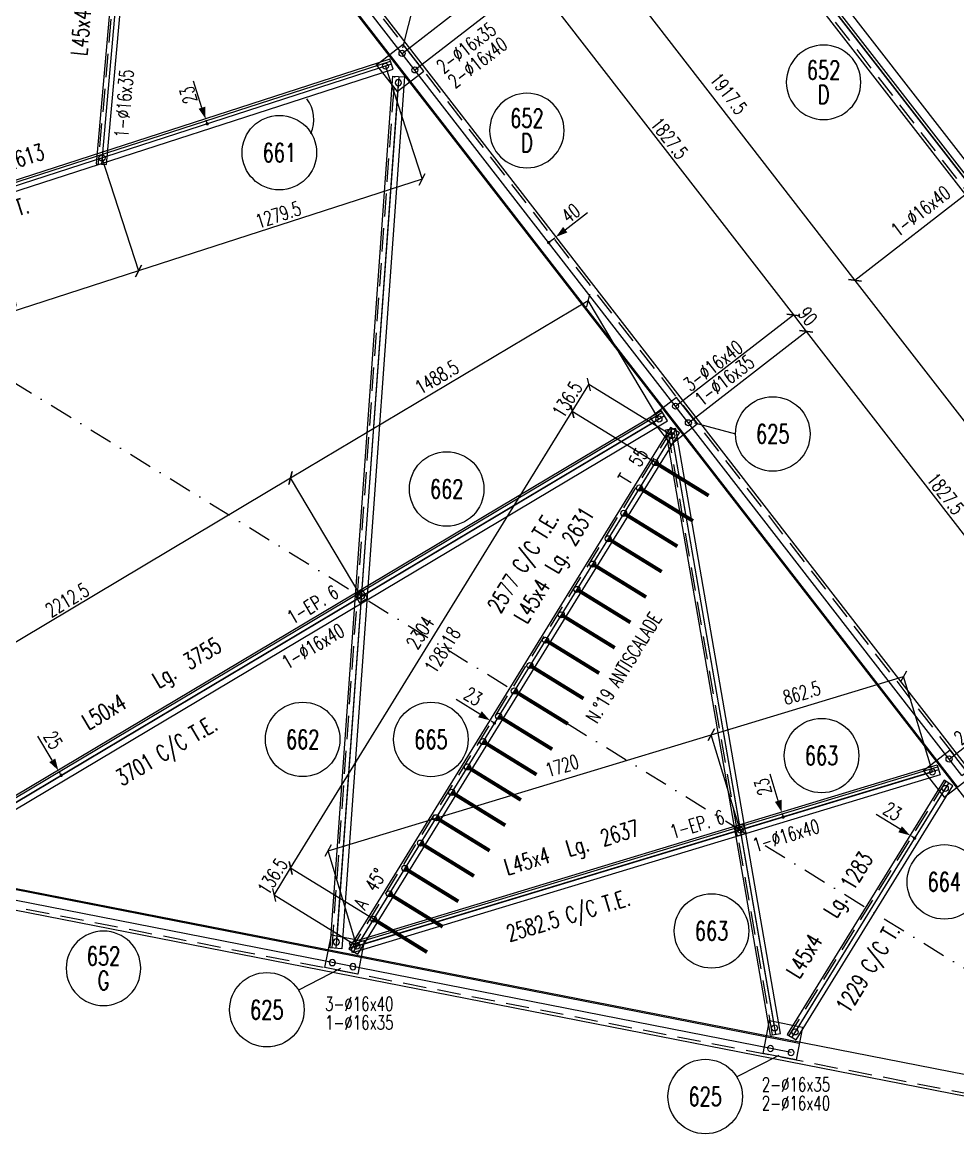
# Model space of a CAD drawing. Extents: x 87063 to 103283, y -59241 to -47761.
# Drawn here: x 89801 to 93818, y -56369 to -51594 of the extents above; entities that cross this region are included whole.
import ezdxf
from ezdxf.enums import TextEntityAlignment as Align

# ---------------------------------------------------------------- set-up
doc = ezdxf.new("R2010")
doc.units = 0
doc.header["$LTSCALE"] = 200
doc.header["$MEASUREMENT"] = 0
doc.linetypes.add('DASHDOT', pattern=[1, 0.5, -0.25, 0, -0.25])
doc.linetypes.add('DASHED', pattern=[0.75, 0.5, -0.25])
doc.layers.get('0').update_dxf_attribs({"linetype": 'CONTINUOUS'})
for name, color, linetype in [('ASSI', 3, 'CONTINUOUS'), ('BOLLINI_1', 7, 'CONTINUOUS'), ('BOLLINI_5', 7, 'CONTINUOUS'), ('FORI', 2, 'CONTINUOUS'), ('LINEA_ANG', 2, 'CONTINUOUS'), ('LINEE_PIASTRE', 2, 'CONTINUOUS'), ('LM', 7, 'CONTINUOUS'), ('LS', 7, 'CONTINUOUS'), ('MZ', 6, 'DASHDOT'), ('PIASTRE', 5, 'CONTINUOUS'), ('QT_MAL', 7, 'CONTINUOUS'), ('QT_MPR', 7, 'CONTINUOUS'), ('TRAT-Y', 7, 'DASHED')]:
    doc.layers.add(name, color=color, linetype=linetype)
doc.styles.add('QUOTE', font='ROMANS8.SHX', dxfattribs={"width": 0.7})
doc.styles.add('RQL', font='ROMANS8.SHX', dxfattribs={"width": 0.7})
doc.styles.add('RS', font='ROMANS8.shx', dxfattribs={"width": 0.7})
doc.styles.get("Standard").update_dxf_attribs({"font": 'ROMANS8.SHX', "width": 0.7})
doc.dimstyles.new('FRECCE1', dxfattribs={"dimtxt": 60, "dimasz": 6.66, "dimexe": 0, "dimexo": 0, "dimgap": 1, "dimtad": 1, "dimdec": 0, "dimzin": 0, "dimdsep": 46, "dimtxsty": 'RS', "dimblk1": 'QUOTP', "dimblk2": 'QUOTF', "dimsah": 1, "dimcen": 0, "dimclrd": 2, "dimclre": 2, "dimclrt": 7, "dimadec": 0, "dimazin": 0, "dimtfac": 1, "dimtdec": 0, "dimtix": 1, "dimtmove": 2, "dimatfit": 3, "dimldrblk": 'QUOTP', "dimfxl": 1, "dimtolj": 1, "dimtzin": 0, "dimarcsym": 0})
doc.dimstyles.new('FRECCE1_20', dxfattribs={"dimtxt": 60, "dimasz": 6.6667, "dimexe": 0, "dimexo": 0, "dimgap": 1, "dimtad": 1, "dimzin": 0, "dimdsep": 46, "dimtxsty": 'RS', "dimblk1": 'QUOTP', "dimblk2": 'QUOTF', "dimsah": 1, "dimcen": 0, "dimclrd": 2, "dimclre": 2, "dimclrt": 7, "dimadec": 0, "dimazin": 0, "dimtfac": 1, "dimtix": 1, "dimtmove": 2, "dimatfit": 3, "dimldrblk": 'QUOTP', "dimfxl": 1, "dimtolj": 1, "dimtzin": 0, "dimarcsym": 0})
doc.dimstyles.new('TRATTO_20', dxfattribs={"dimscale": 0, "dimtxt": 60, "dimasz": 40, "dimexe": 0, "dimexo": 0, "dimgap": 10, "dimtad": 1, "dimrnd": 0.5, "dimdsep": 46, "dimtxsty": 'RS', "dimblk1": 'OBLIQUE', "dimblk2": 'OBLIQUE', "dimsah": 1, "dimcen": 0.09, "dimclrd": 2, "dimclre": 2, "dimclrt": 7, "dimadec": 0, "dimazin": 0, "dimtfac": 1, "dimtix": 1, "dimtmove": 2, "dimatfit": 3, "dimfxl": 1, "dimtolj": 1, "dimtzin": 0, "dimarcsym": 0})

# ---------------------------------------------------------------- blocks, each defined once
blk = doc.blocks.new('ASSE98')
blk.add_line((0, 0), (1, 0))
at = {"color": 7, "style": 'QUOTE', "width": 0.5, "flags": 1}
for tag, p in [('TI', (1.38308, 6.82731)), ('DI_S', (1.38308, 6.42178)), ('D_S', (1.38308, 6.02092)), ('E_S', (1.38308, 5.68065)), ('NFORI', (1.36454, 5.29792)), ('ALAR', (1.36349, 4.93246)), ('FAM', (1.3775, 4.54645)), ('ALA', (1.38308, 4.19257)), ('DISP2', (1.38308, 3.84971)), ('DISP1', (1.38308, 3.50686)), ('PINZAF', (1.38308, 3.164)), ('PINZAI', (1.38308, 2.82114)), ('TRP', (1.38308, 2.47829)), ('NP', (1.38308, 2.13543)), ('SV', (1.38308, 1.79257)), ('PESO', (1.38308, 1.44971)), ('QUA', (1.38308, 1.10686)), ('LUN', (1.38308, 0.764)), ('PROF', (1.38308, 0.42114)), ('POS', (1.38308, 0.07829))]:
    blk.add_attdef(tag, p, '', height=0.2, dxfattribs=at)
at = {"color": 7, "flags": 1}
for tag, p in [('LAV1', (3.07431, 6.82847)), ('LAV2', (3.07431, 6.49513)), ('LAV3', (3.07431, 6.1618)), ('LAV4', (3.07431, 5.82847)), ('LAV5', (3.07431, 5.49513)), ('LAV6', (3.07431, 5.1618)), ('LAV7', (3.07431, 4.82847)), ('LAV8', (3.07431, 4.49513)), ('LAV9', (3.07431, 4.1618)), ('LAV10', (3.07431, 3.82847))]:
    blk.add_attdef(tag, p, '', height=0.2, dxfattribs=at)
blk = doc.blocks.new('_OBLIQUE')
at = {"color": 0, "linetype": 'ByBlock'}
blk.add_line((-0.5, -0.5), (0.5, 0.5), dxfattribs=at)
blk = doc.blocks.new('*D51')
at = {"layer": 'QT_MPR', "color": 2, "lineweight": -2, "transparency": 16777216}
for p, q in [((92718.7, -50787.2), (92202.6, -51187.2)), ((92202.6, -51187.2), (93377.1, -52702.9)), ((93893.2, -52302.9), (93377.1, -52702.9))]:
    blk.add_line(p, q, dxfattribs=at)
at = {"layer": 'QT_MPR', "color": 2, "lineweight": -2, "transparency": 16777216, "xscale": 40, "yscale": 40, "zscale": 40}
for p, rotation in [((92202.6, -51187.2), 127.7719712303497), ((93377.1, -52702.9), 307.7719712303497)]:
    blk.add_blockref('_OBLIQUE', p, dxfattribs=dict(at, rotation=rotation))
at = {"layer": 'QT_MPR', "color": 7, "transparency": 16777216, "insert": (92834.4, -51900.5), "char_height": 60, "attachment_point": 5, "rotation": 307.772, "style": 'RS'}
blk.add_mtext('\\A1;1917.5', dxfattribs=at)
blk = doc.blocks.new('*D52')
at = {"layer": 'QT_MPR', "color": 2, "lineweight": -2, "transparency": 16777216}
for p, q in [((93893.2, -52302.9), (93377.1, -52702.9)), ((93377.1, -52702.9), (94551.6, -54218.6)), ((95067.7, -53818.6), (94551.6, -54218.6))]:
    blk.add_line(p, q, dxfattribs=at)
at = {"layer": 'QT_MPR', "color": 2, "lineweight": -2, "transparency": 16777216, "xscale": 40, "yscale": 40, "zscale": 40}
for p, rotation in [((93377.1, -52702.9), 127.7719712303497), ((94551.6, -54218.6), 307.7719712303497)]:
    blk.add_blockref('_OBLIQUE', p, dxfattribs=dict(at, rotation=rotation))
at = {"layer": 'QT_MPR', "color": 7, "transparency": 16777216, "insert": (94006.7, -53427.3), "char_height": 60, "attachment_point": 5, "rotation": 307.772, "style": 'RS'}
blk.add_mtext('\\A1;1917.5', dxfattribs=at)
blk = doc.blocks.new('16')
blk.add_circle((0, 0), 1)
blk = doc.blocks.new('MRKR_98')
blk.add_point((0, 0))
at = {"color": 7, "style": 'QUOTE', "width": 0.5, "flags": 1}
for tag, p in [('AUX2', (3.71, 4.93)), ('NFORI', (3.72, 5.3)), ('TI', (3.73, 6.83)), ('DI_S', (3.73, 6.42)), ('D_S', (3.73, 6.02)), ('E_S', (3.73, 5.68)), ('AUX1', (3.73, 4.19)), ('FAM', (3.73, 4.55)), ('COMMESSA', (3.73, 3.85)), ('MD', (3.73, 3.51)), ('MP', (3.73, 3.16)), ('LARGHEZZA', (3.73, 2.82)), ('SPESSORE', (3.73, 2.48)), ('NP', (3.73, 2.14)), ('SV', (3.73, 1.79)), ('PESO', (3.73, 1.45)), ('QUA', (3.73, 1.11)), ('LUN', (3.73, 0.76)), ('PROF', (3.73, 0.42)), ('POS', (3.73, 0.08))]:
    blk.add_attdef(tag, p, '', height=0.2, dxfattribs=at)
at = {"color": 7, "flags": 1}
for tag, p in [('LAV1', (5.26, 6.88)), ('LAV2', (5.26, 6.55)), ('LAV3', (5.26, 6.21)), ('LAV4', (5.26, 5.88)), ('LAV5', (5.26, 5.55)), ('LAV6', (5.26, 5.21)), ('LAV7', (5.26, 4.88)), ('LAV8', (5.26, 4.55)), ('LAV9', (5.26, 4.21)), ('LAV10', (5.26, 3.88))]:
    blk.add_attdef(tag, p, '', height=0.2, dxfattribs=at)
blk = doc.blocks.new('*D69')
at = {"layer": 'QT_MPR', "color": 2, "lineweight": -2, "transparency": 16777216}
for p, q in [((91432, -51727.4), (91937.9, -51335.4)), ((91937.9, -51335.4), (91993, -51406.5)), ((91487.1, -51798.5), (91993, -51406.5))]:
    blk.add_line(p, q, dxfattribs=at)
at = {"layer": 'QT_MPR', "color": 2, "lineweight": -2, "transparency": 16777216, "xscale": 40, "yscale": 40, "zscale": 40}
for p, rotation in [((91937.9, -51335.4), 127.7719712303499), ((91993, -51406.5), 307.7719712303499)]:
    blk.add_blockref('_OBLIQUE', p, dxfattribs=dict(at, rotation=rotation))
at = {"layer": 'QT_MPR', "color": 7, "transparency": 16777216, "insert": (91999.7, -51343.4), "char_height": 60, "attachment_point": 5, "rotation": 307.772, "style": 'RS'}
blk.add_mtext('\\A1;90', dxfattribs=at)
blk = doc.blocks.new('*D68')
at = {"layer": 'QT_MPR', "color": 2, "lineweight": -2, "transparency": 16777216}
for p, q in [((91487.1, -51798.5), (91993, -51406.5)), ((91993, -51406.5), (93112.4, -52851.1)), ((92606.5, -53243.1), (93112.4, -52851.1))]:
    blk.add_line(p, q, dxfattribs=at)
at = {"layer": 'QT_MPR', "color": 2, "lineweight": -2, "transparency": 16777216, "xscale": 40, "yscale": 40, "zscale": 40}
for p, rotation in [((91993, -51406.5), 127.7719712303499), ((93112.4, -52851.1), 307.7719712303499)]:
    blk.add_blockref('_OBLIQUE', p, dxfattribs=dict(at, rotation=rotation))
at = {"layer": 'QT_MPR', "color": 7, "transparency": 16777216, "insert": (92580.3, -52092.4), "char_height": 60, "attachment_point": 5, "rotation": 307.772, "style": 'RS'}
blk.add_mtext('\\A1;1827.5', dxfattribs=at)
blk = doc.blocks.new('*D71')
at = {"layer": 'QT_MPR', "color": 2, "lineweight": -2, "transparency": 16777216}
for p, q in [((92606.5, -53243.1), (93112.4, -52851.1)), ((93112.4, -52851.1), (93167.5, -52922.2)), ((92661.6, -53314.2), (93167.5, -52922.2))]:
    blk.add_line(p, q, dxfattribs=at)
at = {"layer": 'QT_MPR', "color": 2, "lineweight": -2, "transparency": 16777216, "xscale": 40, "yscale": 40, "zscale": 40}
for p, rotation in [((93112.4, -52851.1), 127.7719712303499), ((93167.5, -52922.2), 307.7719712303499)]:
    blk.add_blockref('_OBLIQUE', p, dxfattribs=dict(at, rotation=rotation))
at = {"layer": 'QT_MPR', "color": 7, "transparency": 16777216, "insert": (93174.3, -52856.5), "char_height": 60, "attachment_point": 5, "rotation": 307.772, "style": 'RS'}
blk.add_mtext('\\A1;90', dxfattribs=at)
blk = doc.blocks.new('*D70')
at = {"layer": 'QT_MPR', "color": 2, "lineweight": -2, "transparency": 16777216}
for p, q in [((92661.6, -53314.2), (93167.5, -52922.2)), ((93167.5, -52922.2), (94286.9, -54366.8)), ((93781, -54758.8), (94286.9, -54366.8))]:
    blk.add_line(p, q, dxfattribs=at)
at = {"layer": 'QT_MPR', "color": 2, "lineweight": -2, "transparency": 16777216, "xscale": 40, "yscale": 40, "zscale": 40}
for p, rotation in [((93167.5, -52922.2), 127.7719712303499), ((94286.9, -54366.8), 307.7719712303499)]:
    blk.add_blockref('_OBLIQUE', p, dxfattribs=dict(at, rotation=rotation))
at = {"layer": 'QT_MPR', "color": 7, "transparency": 16777216, "insert": (93765.9, -53619.5), "char_height": 60, "attachment_point": 5, "rotation": 307.772, "style": 'RS'}
blk.add_mtext('\\A1;1827.5', dxfattribs=at)
blk = doc.blocks.new('*D73')
at = {"layer": 'QT_MPR', "color": 2, "lineweight": -2, "transparency": 16777216}
for p, q in [((94286.9, -54366.8), (94262.4, -54335.1)), ((93781, -54758.8), (94286.9, -54366.8)), ((94286.9, -54366.8), (94342, -54437.9)), ((93836.1, -54829.9), (94342, -54437.9)), ((94342, -54437.9), (94366.5, -54469.5))]:
    blk.add_line(p, q, dxfattribs=at)
at = {"layer": 'QT_MPR', "color": 2, "lineweight": -2, "transparency": 16777216, "xscale": 40, "yscale": 40, "zscale": 40}
for p, rotation in [((94286.9, -54366.8), 307.7719712303499), ((94342, -54437.9), 127.7719712303499)]:
    blk.add_blockref('_OBLIQUE', p, dxfattribs=dict(at, rotation=rotation))
at = {"layer": 'QT_MPR', "color": 7, "transparency": 16777216, "insert": (94341.9, -54377.5), "char_height": 60, "attachment_point": 5, "rotation": 307.772, "style": 'RS'}
blk.add_mtext('\\A1;90', dxfattribs=at)
blk = doc.blocks.new('QUOTP')
at = {"layer": 'ASSI', "color": 2, "const_width": 1.07}
blk.add_lwpolyline([(-0.53, 0, 1), (0.53, 0, 1)], format="xyb", close=True, dxfattribs=at)
blk = doc.blocks.new('QUOTF')
at = {"layer": 'LS', "color": 2}
blk.add_line((7.5, 0), (25.5, 0), dxfattribs=at)
blk.add_solid([(7.5, 2.25), (0, 0), (7.5, -2.25)], dxfattribs=at)
blk = doc.blocks.new('*D154')
at = {"layer": 'QT_MAL', "color": 2, "lineweight": -2, "transparency": 16777216}
blk.add_line((92067.1, -52536.1), (92088.2, -52519.8), dxfattribs=at)
at = {"layer": 'QT_MAL', "color": 2, "lineweight": -2, "transparency": 16777216, "xscale": 6.6667, "yscale": 6.6667, "zscale": 6.6667}
for name, p, rotation in [('QUOTF', (92093.4, -52515.7), 37.77197123034994), ('QUOTP', (92061.8, -52540.2), 217.7719712303499)]:
    blk.add_blockref(name, p, dxfattribs=dict(at, rotation=rotation))
at = {"layer": 'QT_MAL', "color": 7, "transparency": 16777216, "insert": (92156.5, -52414.2), "char_height": 60, "attachment_point": 5, "rotation": 37.772, "style": 'RS'}
blk.add_mtext('\\A1;40', dxfattribs=at)
blk = doc.blocks.new('YYY')
blk.add_circle((0, 0), 8)
at = {"color": 3, "style": 'RQL', "width": 0.7}
for tag, p in [('POS3', (0, 0.65)), ('POS2', (0, -4.63))]:
    blk.add_attdef(tag, text='', height=4, dxfattribs=at).set_placement(p, align=Align.CENTER)
at = {"style": 'RQL', "width": 0.7, "flags": 1}
blk.add_attdef('TIPO', text='', height=3, dxfattribs=at).set_placement((0, 0), align=Align.MIDDLE_CENTER)
blk = doc.blocks.new('*D157')
at = {"layer": 'QT_MAL', "color": 2, "lineweight": -2, "transparency": 16777216}
for p, q in [((89955.6, -54807.3), (89955.6, -54807.3)), ((89965, -54823), (89959, -54813)), ((89968.4, -54828.8), (89968.4, -54828.8))]:
    blk.add_line(p, q, dxfattribs=at)
at = {"layer": 'QT_MAL', "color": 2, "lineweight": -2, "transparency": 16777216, "xscale": 6.6667, "yscale": 6.6667, "zscale": 6.6667}
for name, p, rotation in [('QUOTF', (89955.6, -54807.3), 120.8054964024868), ('QUOTP', (89968.4, -54828.8), 300.8054964024868)]:
    blk.add_blockref(name, p, dxfattribs=dict(at, rotation=rotation))
at = {"layer": 'QT_MAL', "color": 7, "transparency": 16777216, "insert": (89933.6, -54677.5), "char_height": 60, "attachment_point": 5, "rotation": 300.8055, "style": 'RS'}
blk.add_mtext('\\A1;25', dxfattribs=at)
blk = doc.blocks.new('*D156')
at = {"layer": 'QT_MAL', "color": 2, "lineweight": -2, "transparency": 16777216}
blk.add_line((93066.8, -55001.7), (93064, -54992.4), dxfattribs=at)
at = {"layer": 'QT_MAL', "color": 2, "lineweight": -2, "transparency": 16777216, "xscale": 6.6667, "yscale": 6.6667, "zscale": 6.6667}
for name, p, rotation in [('QUOTF', (93062.1, -54986), 106.8484442694651), ('QUOTP', (93068.7, -55008.1), 286.8484442694651)]:
    blk.add_blockref(name, p, dxfattribs=dict(at, rotation=rotation))
at = {"layer": 'QT_MAL', "color": 7, "transparency": 16777216, "insert": (92983.1, -54878.4), "char_height": 60, "attachment_point": 5, "rotation": 106.8484, "style": 'RS'}
blk.add_mtext('\\A1;23', dxfattribs=at)
blk = doc.blocks.new('*D155')
at = {"layer": 'QT_MAL', "color": 2, "lineweight": -2, "transparency": 16777216}
blk.add_line((93627.4, -55095.4), (93619.2, -55090.3), dxfattribs=at)
at = {"layer": 'QT_MAL', "color": 2, "lineweight": -2, "transparency": 16777216, "xscale": 6.6667, "yscale": 6.6667, "zscale": 6.6667}
for name, p, rotation in [('QUOTF', (93613.5, -55086.8), 148.3411258549607), ('QUOTP', (93633.1, -55098.9), 328.3411258549606)]:
    blk.add_blockref(name, p, dxfattribs=dict(at, rotation=rotation))
at = {"layer": 'QT_MAL', "color": 7, "transparency": 16777216, "insert": (93538.3, -54983.4), "char_height": 60, "attachment_point": 5, "rotation": 328.3411, "style": 'RS'}
blk.add_mtext('\\A1;23', dxfattribs=at)
blk = doc.blocks.new('xxx')
blk.add_circle((0, 0), 8)
at = {"color": 3, "style": 'RQL', "width": 0.7}
blk.add_attdef('POS', text='', height=4, dxfattribs=at).set_placement((0, 0), align=Align.MIDDLE)
at = {"color": 3, "style": 'RQL', "width": 0.7, "flags": 1}
blk.add_attdef('POS1', (-0.39, -5.42), '', height=2, dxfattribs=at)
at = {"style": 'RQL', "width": 0.7, "flags": 1}
blk.add_attdef('TIPO', (-0.39, -8.66), '', height=2, dxfattribs=at)
blk = doc.blocks.new('*D77')
at = {"layer": 'QT_MPR', "color": 2, "lineweight": -2, "transparency": 16777216}
for p, q in [((89053, -54684.6), (90953.4, -53551.5)), ((91256.9, -54060.5), (90953.4, -53551.5)), ((89356.5, -55193.6), (89053, -54684.6))]:
    blk.add_line(p, q, dxfattribs=at)
at = {"layer": 'QT_MPR', "color": 2, "lineweight": -2, "transparency": 16777216, "xscale": 40, "yscale": 40, "zscale": 40}
for p, rotation in [((90953.4, -53551.5), 30.8054964024868), ((89053, -54684.6), 210.8054964024868)]:
    blk.add_blockref('_OBLIQUE', p, dxfattribs=dict(at, rotation=rotation))
at = {"layer": 'QT_MPR', "color": 7, "transparency": 16777216, "insert": (89994, -54075.5), "char_height": 60, "attachment_point": 5, "rotation": 30.8055, "style": 'RS'}
blk.add_mtext('\\A1;2212.5', dxfattribs=at)
blk = doc.blocks.new('*D76')
at = {"layer": 'QT_MPR', "color": 2, "lineweight": -2, "transparency": 16777216}
for p, q in [((90953.4, -53551.5), (92231.8, -52789.2)), ((92535.3, -53298.2), (92231.8, -52789.2)), ((91256.9, -54060.5), (90953.4, -53551.5))]:
    blk.add_line(p, q, dxfattribs=at)
at = {"layer": 'QT_MPR', "color": 2, "lineweight": -2, "transparency": 16777216, "xscale": 40, "yscale": 40, "zscale": 40}
for p, rotation in [((92231.8, -52789.2), 30.8054964024868), ((90953.4, -53551.5), 210.8054964024868)]:
    blk.add_blockref('_OBLIQUE', p, dxfattribs=dict(at, rotation=rotation))
at = {"layer": 'QT_MPR', "color": 7, "transparency": 16777216, "insert": (91581.3, -53118.7), "char_height": 60, "attachment_point": 5, "rotation": 30.8055, "style": 'RS'}
blk.add_mtext('\\A1;1488.5', dxfattribs=at)
blk = doc.blocks.new('*D75')
at = {"layer": 'QT_MPR', "color": 2, "lineweight": -2, "transparency": 16777216}
for p, q in [((91114.2, -55152.9), (92760.2, -54654.4)), ((92884.2, -55063.9), (92760.2, -54654.4)), ((91238.2, -55562.4), (91114.2, -55152.9))]:
    blk.add_line(p, q, dxfattribs=at)
at = {"layer": 'QT_MPR', "color": 2, "lineweight": -2, "transparency": 16777216, "xscale": 40, "yscale": 40, "zscale": 40}
for p, rotation in [((92760.2, -54654.4), 16.84844426946512), ((91114.2, -55152.9), 196.8484442694651)]:
    blk.add_blockref('_OBLIQUE', p, dxfattribs=dict(at, rotation=rotation))
at = {"layer": 'QT_MPR', "color": 7, "transparency": 16777216, "insert": (92119.1, -54787.8), "char_height": 60, "attachment_point": 5, "rotation": 16.8484, "style": 'RS'}
blk.add_mtext('\\A1;1720', dxfattribs=at)
blk = doc.blocks.new('*D74')
at = {"layer": 'QT_MPR', "color": 2, "lineweight": -2, "transparency": 16777216}
for p, q in [((92760.2, -54654.4), (93585.8, -54404.4)), ((93709.8, -54813.9), (93585.8, -54404.4)), ((92884.2, -55063.9), (92760.2, -54654.4))]:
    blk.add_line(p, q, dxfattribs=at)
at = {"layer": 'QT_MPR', "color": 2, "lineweight": -2, "transparency": 16777216, "xscale": 40, "yscale": 40, "zscale": 40}
for p, rotation in [((93585.8, -54404.4), 16.84844426946512), ((92760.2, -54654.4), 196.8484442694651)]:
    blk.add_blockref('_OBLIQUE', p, dxfattribs=dict(at, rotation=rotation))
at = {"layer": 'QT_MPR', "color": 7, "transparency": 16777216, "insert": (93148.6, -54474.5), "char_height": 60, "attachment_point": 5, "rotation": 16.8484, "style": 'RS'}
blk.add_mtext('\\A1;862.5', dxfattribs=at)
blk = doc.blocks.new('IQ')
for p, q in [((0.5, 0.5), (-0.5, 0.5)), ((-0.5, 0.5), (-0.5, -0.5)), ((0.5, -0.5), (0.5, 0.5)), ((-0.5, -0.5), (0.5, -0.5))]:
    blk.add_line(p, q)
at = {"flags": 1}
for tag, p in [('SPESSORE', (0, -0.01)), ('NUMERO', (0, -0.34))]:
    blk.add_attdef(tag, p, '', height=0.2, dxfattribs=at)
blk = doc.blocks.new('bull')
at = {"style": 'RS', "width": 0.7, "flags": 1}
for tag, p in [('NN', (-12.25, 0)), ('DIAMETRO', (0, -4.86)), ('SERRAGGIO', (0, -9.71)), ('LUNGHEZZA', (0, -14.57)), ('NB', (0, -19.43)), ('TIPO', (0, -24.12)), ('EL', (-0.14, -29))]:
    blk.add_attdef(tag, p, '', height=3, dxfattribs=at)
at = {"style": 'RS', "width": 0.7}
blk.add_attdef('BULLONE', (0, 0), '', height=3, dxfattribs=at)
blk = doc.blocks.new('imbbull')
at = {"style": 'RS', "width": 0.7, "flags": 1}
for tag, p in [('NN', (-11.1, 0)), ('DIAMETRO', (0, -4.86)), ('SERRAGGIO', (0, -9.71)), ('LUNGHEZZA', (0, -14.57)), ('NB', (0, -19.43)), ('TIPO', (0, -24.38)), ('EL', (-0.14, -29.26))]:
    blk.add_attdef(tag, p, '', height=3, dxfattribs=at)
at = {"style": 'RS', "width": 0.7}
blk.add_attdef('BULLONE', (0, 0), '', height=3, dxfattribs=at)
blk = doc.blocks.new('*D107')
at = {"layer": 'QT_MPR', "color": 2, "lineweight": -2, "transparency": 16777216}
for p, q in [((90882.3, -55343), (90953.7, -55227.2)), ((91309.6, -55446.7), (90953.7, -55227.2)), ((91238.2, -55562.4), (90882.3, -55343))]:
    blk.add_line(p, q, dxfattribs=at)
at = {"layer": 'QT_MPR', "color": 2, "lineweight": -2, "transparency": 16777216, "xscale": 40, "yscale": 40, "zscale": 40}
for p, rotation in [((90953.7, -55227.2), 58.34112585496015), ((90882.3, -55343), 238.3411258549602)]:
    blk.add_blockref('_OBLIQUE', p, dxfattribs=dict(at, rotation=rotation))
at = {"layer": 'QT_MPR', "color": 7, "transparency": 16777216, "insert": (90875.8, -55262.7), "char_height": 60, "attachment_point": 5, "rotation": 58.3411, "style": 'RS'}
blk.add_mtext('\\A1;136.5', dxfattribs=at)
blk = doc.blocks.new('*D106')
at = {"layer": 'QT_MPR', "color": 2, "lineweight": -2, "transparency": 16777216}
for p, q in [((90953.7, -55227.2), (92162.9, -53266.1)), ((92518.8, -53485.5), (92162.9, -53266.1)), ((91309.6, -55446.7), (90953.7, -55227.2))]:
    blk.add_line(p, q, dxfattribs=at)
at = {"layer": 'QT_MPR', "color": 2, "lineweight": -2, "transparency": 16777216, "xscale": 40, "yscale": 40, "zscale": 40}
for p, rotation in [((92162.9, -53266.1), 58.34112585496015), ((90953.7, -55227.2), 238.3411258549602)]:
    blk.add_blockref('_OBLIQUE', p, dxfattribs=dict(at, rotation=rotation))
at = {"layer": 'QT_MPR', "color": 7, "transparency": 16777216, "insert": (91605.5, -54290.7), "char_height": 60, "attachment_point": 5, "rotation": 58.3411, "style": 'RS'}
blk.add_mtext('\\A1;128x18', dxfattribs=at)
blk = doc.blocks.new('*D105')
at = {"layer": 'QT_MPR', "color": 2, "lineweight": -2, "transparency": 16777216}
for p, q in [((90953.7, -55227.2), (92162.9, -53266.1)), ((92518.8, -53485.5), (92162.9, -53266.1)), ((91309.6, -55446.7), (90953.7, -55227.2))]:
    blk.add_line(p, q, dxfattribs=at)
at = {"layer": 'QT_MPR', "color": 2, "lineweight": -2, "transparency": 16777216, "xscale": 40, "yscale": 40, "zscale": 40}
for p, rotation in [((92162.9, -53266.1), 58.34112585496015), ((90953.7, -55227.2), 238.3411258549602)]:
    blk.add_blockref('_OBLIQUE', p, dxfattribs=dict(at, rotation=rotation))
at = {"layer": 'QT_MPR', "color": 7, "transparency": 16777216, "insert": (91510.1, -54215.6), "char_height": 60, "attachment_point": 5, "rotation": 58.3411, "style": 'RS'}
blk.add_mtext('\\A1;2304', dxfattribs=at)
blk = doc.blocks.new('*D104')
at = {"layer": 'QT_MPR', "color": 2, "lineweight": -2, "transparency": 16777216}
for p, q in [((92162.9, -53266.1), (92234.6, -53149.9)), ((92590.5, -53369.4), (92234.6, -53149.9)), ((92518.8, -53485.5), (92162.9, -53266.1))]:
    blk.add_line(p, q, dxfattribs=at)
at = {"layer": 'QT_MPR', "color": 2, "lineweight": -2, "transparency": 16777216, "xscale": 40, "yscale": 40, "zscale": 40}
for p, rotation in [((92234.6, -53149.9), 58.34112585496015), ((92162.9, -53266.1), 238.3411258549602)]:
    blk.add_blockref('_OBLIQUE', p, dxfattribs=dict(at, rotation=rotation))
at = {"layer": 'QT_MPR', "color": 7, "transparency": 16777216, "insert": (92141.7, -53214.4), "char_height": 60, "attachment_point": 5, "rotation": 58.3411, "style": 'RS'}
blk.add_mtext('\\A1;136.5', dxfattribs=at)
blk = doc.blocks.new('*D158')
at = {"layer": 'QT_MAL', "color": 2, "lineweight": -2, "transparency": 16777216}
blk.add_line((91823, -54601.3), (91814.8, -54596.2), dxfattribs=at)
at = {"layer": 'QT_MAL', "color": 2, "lineweight": -2, "transparency": 16777216, "xscale": 6.6667, "yscale": 6.6667, "zscale": 6.6667}
for name, p, rotation in [('QUOTF', (91809.1, -54592.7), 148.3411258549602), ('QUOTP', (91828.7, -54604.8), 328.3411258549601)]:
    blk.add_blockref(name, p, dxfattribs=dict(at, rotation=rotation))
at = {"layer": 'QT_MAL', "color": 7, "transparency": 16777216, "insert": (91737.2, -54489.5), "char_height": 60, "attachment_point": 5, "rotation": 328.3411, "style": 'RS'}
blk.add_mtext('\\A1;23', dxfattribs=at)
blk = doc.blocks.new('*D167')
at = {"layer": 'QT_MPR', "color": 2, "lineweight": -2, "transparency": 16777216}
for p, q in [((90398.9, -50394.1), (90904.7, -50002.1)), ((90904.7, -50002.1), (91937.9, -51335.4)), ((91432, -51727.4), (91937.9, -51335.4))]:
    blk.add_line(p, q, dxfattribs=at)
at = {"layer": 'QT_MPR', "color": 2, "lineweight": -2, "transparency": 16777216, "xscale": 40, "yscale": 40, "zscale": 40}
for p, rotation in [((90904.7, -50002.1), 127.7719712303499), ((91937.9, -51335.4), 307.7719712303499)]:
    blk.add_blockref('_OBLIQUE', p, dxfattribs=dict(at, rotation=rotation))
at = {"layer": 'QT_MPR', "color": 7, "transparency": 16777216, "insert": (91462.6, -50643.5), "char_height": 60, "attachment_point": 5, "rotation": 307.772, "style": 'RS'}
blk.add_mtext('\\A1;1686.5', dxfattribs=at)
blk = doc.blocks.new('*D170')
at = {"layer": 'QT_MPR', "color": 2, "lineweight": -2, "transparency": 16777216}
for p, q in [((91360.8, -51782.5), (91518, -52268.1)), ((90143.5, -52176.5), (90300.6, -52662)), ((91518, -52268.1), (90300.6, -52662))]:
    blk.add_line(p, q, dxfattribs=at)
at = {"layer": 'QT_MPR', "color": 2, "lineweight": -2, "transparency": 16777216, "xscale": 40, "yscale": 40, "zscale": 40}
for p, rotation in [((91518, -52268.1), 17.9331013643806), ((90300.6, -52662), 197.9331013643806)]:
    blk.add_blockref('_OBLIQUE', p, dxfattribs=dict(at, rotation=rotation))
at = {"layer": 'QT_MPR', "color": 7, "transparency": 16777216, "insert": (90900.2, -52420.6), "char_height": 60, "attachment_point": 5, "rotation": 17.9331, "style": 'RS'}
blk.add_mtext('\\A1;1279.5', dxfattribs=at)
blk = doc.blocks.new('*D171')
at = {"layer": 'QT_MPR', "color": 2, "lineweight": -2, "transparency": 16777216}
for p, q in [((90143.5, -52176.5), (90300.6, -52662)), ((88926.2, -52570.5), (89083.3, -53056)), ((90300.6, -52662), (89083.3, -53056))]:
    blk.add_line(p, q, dxfattribs=at)
at = {"layer": 'QT_MPR', "color": 2, "lineweight": -2, "transparency": 16777216, "xscale": 40, "yscale": 40, "zscale": 40}
for p, rotation in [((90300.6, -52662), 17.9331013643806), ((89083.3, -53056), 197.9331013643806)]:
    blk.add_blockref('_OBLIQUE', p, dxfattribs=dict(at, rotation=rotation))
at = {"layer": 'QT_MPR', "color": 7, "transparency": 16777216, "insert": (89679.7, -52816.1), "char_height": 60, "attachment_point": 5, "rotation": 17.9331, "style": 'RS'}
blk.add_mtext('\\A1;1279.5', dxfattribs=at)
blk = doc.blocks.new('*D172')
at = {"layer": 'QT_MAL', "color": 2, "lineweight": -2, "transparency": 16777216}
blk.add_line((90593.3, -52023.9), (90590.3, -52014.7), dxfattribs=at)
at = {"layer": 'QT_MAL', "color": 2, "lineweight": -2, "transparency": 16777216, "xscale": 6.66, "yscale": 6.66, "zscale": 6.66}
for name, p, rotation in [('QUOTF', (90588.2, -52008.4), 107.9331013643806), ('QUOTP', (90595.3, -52030.3), 287.9331013643806)]:
    blk.add_blockref(name, p, dxfattribs=dict(at, rotation=rotation))
at = {"layer": 'QT_MAL', "color": 7, "transparency": 16777216, "insert": (90514.8, -51906.7), "char_height": 60, "attachment_point": 5, "rotation": 107.9331, "style": 'RS'}
blk.add_mtext('\\A1;23', dxfattribs=at)

msp = doc.modelspace()

# ---------------------------------------------------------------- linework, layer by layer
at = {"layer": 'LINEA_ANG'}
for p, q in [((91536.591, -49348.189), (96019.628, -55133.527)), ((96054.017, -55030.973), (91632.845, -49325.47)), ((94833.946, -56052.308), (90350.908, -50266.969)), ((90279.767, -50322.096), (94762.805, -56107.434)), ((90279.631, -50384.775), (90118.186, -52201.616)), ((90163.009, -52205.599), (90324.455, -50388.758)), ((91379.453, -51752.331), (88893.401, -52556.891)), ((91393.309, -51795.145), (91379.453, -51752.331)), ((88896.018, -52564.978), (91382.07, -51760.418)), ((88907.257, -52599.704), (91393.309, -51795.145)), ((91122.986, -55570.243), (91392.978, -51824.962)), ((91442.849, -51828.557), (91172.856, -55573.838)), ((91392.978, -51824.962), (91442.849, -51828.557)), ((90118.186, -52201.616), (90163.009, -52205.599)), ((92545.734, -53262.914), (89320.524, -55185.944)), ((92550.087, -53270.215), (89324.877, -55193.245)), ((92571.34, -53305.86), (92545.734, -53262.914)), ((89346.13, -55228.89), (92571.34, -53305.86)), ((92585.067, -53334.301), (91204.158, -55573.777)), ((92623.371, -53357.92), (92585.067, -53334.301)), ((91242.462, -55597.396), (92623.371, -53357.92)), ((92607.539, -53338.994), (92563.2, -53346.68)), ((92563.2, -53346.68), (93013.576, -55944.935)), ((93057.914, -55937.25), (92607.539, -53338.994)), ((91205.674, -55548.234), (93729.48, -54783.923)), ((91208.138, -55556.37), (93731.944, -54792.059)), ((93729.48, -54783.923), (93742.523, -54826.992)), ((93742.523, -54826.992), (91218.717, -55591.303)), ((93759.567, -54849.988), (93086.171, -55942.062)), ((93797.871, -54873.607), (93759.567, -54849.988)), ((94660.153, -56273.909), (87477.819, -54866.129)), ((93124.474, -55965.681), (93797.871, -54873.607)), ((87460.508, -54954.449), (94642.842, -56362.228)), ((91172.856, -55573.838), (91122.986, -55570.243)), ((91204.158, -55573.777), (91242.462, -55597.396)), ((91218.717, -55591.303), (91205.674, -55548.234)), ((93013.576, -55944.935), (93057.914, -55937.25)), ((93086.171, -55942.062), (93124.474, -55965.681))]:
    msp.add_line(p, q, dxfattribs=at)
at = {"layer": 'LINEE_PIASTRE'}
for p, q in [((91436.792, -51689.52), (91322.966, -51777.723)), ((91524.995, -51803.346), (91436.792, -51689.52)), ((91322.966, -51777.723), (91411.169, -51891.549)), ((91411.169, -51891.549), (91524.995, -51803.346)), ((92611.292, -53205.207), (92497.466, -53293.41)), ((92699.495, -53319.032), (92611.292, -53205.207)), ((92497.466, -53293.41), (92585.669, -53407.235)), ((92585.669, -53407.235), (92699.495, -53319.032)), ((93785.792, -54720.894), (93671.966, -54809.097)), ((93873.995, -54834.719), (93785.792, -54720.894)), ((93671.966, -54809.097), (93760.169, -54922.922)), ((93760.169, -54922.922), (93873.995, -54834.719)), ((91100.862, -55654.732), (91128.56, -55513.421)), ((91128.56, -55513.421), (91269.871, -55541.119)), ((91269.871, -55541.119), (91242.173, -55682.43)), ((91242.173, -55682.43), (91100.862, -55654.732)), ((92982.544, -56023.553), (93010.242, -55882.242)), ((93010.242, -55882.242), (93151.553, -55909.94)), ((93151.553, -55909.94), (93123.855, -56051.251)), ((93123.855, -56051.251), (92982.544, -56023.553))]:
    msp.add_line(p, q, dxfattribs=at)
at = {"layer": 'LS', "color": 6}
for p, q in [((96225.799, -55334.286), (91527.799, -49271.539)), ((93817.082, -54878.821), (90097.951, -50079.3)), ((93836.114, -54829.915), (90319.29, -50291.47)), ((95067.745, -53818.599), (92718.745, -50787.226)), ((91435.086, -51704.445), (91483.815, -51511.506)), ((91415.973, -51853.668), (91149.862, -55545.11)), ((89356.499, -55193.601), (92535.347, -53298.214)), ((92688.415, -53314.986), (92864.188, -53362.466)), ((92590.473, -53369.355), (91238.182, -55562.421)), ((92590.473, -53369.355), (93031.544, -55913.931)), ((91238.182, -55562.421), (93709.847, -54813.901)), ((93137.704, -55980.595), (87489.515, -54873.517)), ((93764.973, -54885.042), (93119.864, -55931.242)), ((93102.553, -56019.562), (87468.202, -54915.196)), ((93102.553, -56019.562), (89250.869, -55264.609)), ((91167.403, -55658.847), (90987.556, -55751.721)), ((93050.046, -56031.691), (92870.199, -56124.565))]:
    msp.add_line(p, q, dxfattribs=at)
at = {"layer": 'LS', "color": 6, "const_width": 16}
for points in [[(92518.842, -53485.523), (92748.663, -53627.235)], [(92384.478, -53703.427), (92614.298, -53845.139)], [(92250.113, -53921.331), (92479.934, -54063.043)], [(92115.749, -54139.235), (92345.57, -54280.947)], [(91981.385, -54357.139), (92211.205, -54498.852)], [(91847.02, -54575.043), (92076.841, -54716.756)], [(91712.656, -54792.947), (91942.477, -54934.66)], [(91578.291, -55010.852), (91808.112, -55152.564)], [(91443.927, -55228.756), (91673.748, -55370.468)], [(91309.563, -55446.66), (91539.383, -55588.372)]]:
    msp.add_lwpolyline(points, dxfattribs=at)
at = {"layer": 'LS', "color": 2, "linetype": 'DASHED', "const_width": 16}
for points in [[(92451.66, -53594.475), (92681.481, -53736.187)], [(92317.295, -53812.379), (92547.116, -53954.091)], [(92182.931, -54030.283), (92412.752, -54171.995)], [(92048.567, -54248.187), (92278.388, -54389.899)], [(91914.202, -54466.091), (92144.023, -54607.804)], [(91779.838, -54683.995), (92009.659, -54825.708)], [(91645.474, -54901.899), (91875.294, -55043.612)], [(91511.109, -55119.804), (91740.93, -55261.516)], [(91376.745, -55337.708), (91606.566, -55479.42)]]:
    msp.add_lwpolyline(points, dxfattribs=at)
at = {"layer": 'LS', "color": 6}
msp.add_arc((90904.918, -52011.593), 148.195, 336.115303, 36.841977, dxfattribs=at)
at = {"layer": 'MZ'}
msp.add_line((88562.691, -52399.197), (94825.913, -56261.234), dxfattribs=at)
at = {"layer": 'TRAT-Y'}
for p, q in [((91546.866, -49340.226), (96029.904, -55125.564)), ((90340.633, -50274.932), (94823.67, -56060.27)), ((90288.098, -50385.528), (90126.652, -52202.369)), ((91131.464, -55570.854), (91401.456, -51825.573)), ((92592.302, -53338.763), (91211.394, -55578.238)), ((92571.575, -53345.228), (93021.951, -55943.484)), ((93766.802, -54854.449), (93093.406, -55946.524)), ((87463.008, -54941.692), (94645.342, -56349.471))]:
    msp.add_line(p, q, dxfattribs=at)

# ---------------------------------------------------------------- block references
at = {"layer": 'ASSI', "xscale": 7319, "rotation": 307.7719712303496}
msp.add_blockref('ASSE98', (91568.209, -49323.688), dxfattribs=at)
at = {"layer": 'ASSI'}
for p, xscale, zscale, rotation in [((94833.946, -56052.308), 7318.999999999999, 7318.999999999999, 127.7719712303499), ((91417.913, -51826.76), 3755.000000000002, 3755.000000000002, 265.8767553074339), ((92585.862, -53342.752), 2637, 2637, 279.8338074404555), ((87460.508, -54954.449), 7319.000000000001, 7319.000000000001, 348.9102804795708)]:
    msp.add_blockref('ASSE98', p, dxfattribs=dict(at, xscale=xscale, zscale=zscale, rotation=rotation))
ref = msp.add_blockref('ASSE98', (90302.541, -50386.811), dxfattribs=dict(at, xscale=1824, zscale=1824, rotation=264.9220026502014))
ref.add_attrib('PROF', 'L45x4', (90078.861, -51740.325), dxfattribs={"layer": '0', "color": 2, "height": 70, "rotation": 84.922003, "style": 'QUOTE', "width": 0.7})
ref.add_attrib('LUN', '1824', (90123.548, -51237.44), dxfattribs={"layer": '0', "color": 2, "height": 70, "rotation": 84.922003, "style": 'QUOTE', "width": 0.7})
ref.add_attrib('PESO', '1770 C/C T.', (90357.316, -51539.973), dxfattribs={"layer": '0', "color": 2, "height": 70, "rotation": 84.922003, "style": 'QUOTE', "width": 0.7})
ref.add_attrib('SV', 'Lg.', (90109.905, -51390.968), dxfattribs={"layer": '0', "color": 2, "height": 70, "rotation": 84.922003, "style": 'QUOTE', "width": 0.7})
ref = msp.add_blockref('ASSE98', (91386.535, -51774.214), dxfattribs=dict(at, xscale=2613, rotation=197.9331013643806))
ref.add_attrib('PROF', 'L45x4', (89262.453, -52387.44), dxfattribs={"layer": '0', "color": 2, "height": 70, "rotation": 17.933101, "style": 'QUOTE', "width": 0.7})
ref.add_attrib('LUN', '2613', (89742.792, -52231.988), dxfattribs={"layer": '0', "color": 2, "height": 70, "rotation": 17.933101, "style": 'QUOTE', "width": 0.7})
ref.add_attrib('PESO', '2559 C/C T.', (89433.197, -52540.579), dxfattribs={"layer": '0', "color": 2, "height": 70, "rotation": 17.933101, "style": 'QUOTE', "width": 0.7})
ref.add_attrib('SV', 'Lg.', (89596.147, -52279.447), dxfattribs={"layer": '0', "color": 2, "height": 70, "rotation": 17.933101, "style": 'QUOTE', "width": 0.7})
ref = msp.add_blockref('ASSE98', (92558.537, -53284.387), dxfattribs=dict(at, xscale=3755.000000000002, zscale=3755.000000000002, rotation=210.8054964024868))
ref.add_attrib('PROF', 'L50x4', (90085.857, -54636.474), dxfattribs={"layer": '0', "color": 2, "height": 70, "rotation": 30.805496, "style": 'QUOTE', "width": 0.7})
ref.add_attrib('LUN', '3755', (90519.492, -54377.919), dxfattribs={"layer": '0', "color": 2, "height": 70, "rotation": 30.805496, "style": 'QUOTE', "width": 0.7})
ref.add_attrib('PESO', '3701 C/C T.E.', (90229.252, -54876.969), dxfattribs={"layer": '0', "color": 2, "height": 70, "rotation": 30.805496, "style": 'QUOTE', "width": 0.7})
ref.add_attrib('SV', 'Lg.', (90387.105, -54456.855), dxfattribs={"layer": '0', "color": 2, "height": 70, "rotation": 30.805496, "style": 'QUOTE', "width": 0.7})
ref = msp.add_blockref('ASSE98', (92604.645, -53346.373), dxfattribs=dict(at, xscale=2631, zscale=2631, rotation=238.3411258549602))
ref.add_attrib('PROF', 'L45x4', (91967.759, -54182.995), dxfattribs={"layer": '0', "color": 2, "height": 70, "rotation": 58.341126, "style": 'QUOTE', "width": 0.7})
ref.add_attrib('LUN', '2631', (92173.765, -53848.905), dxfattribs={"layer": '0', "color": 2, "height": 70, "rotation": 58.341126, "style": 'QUOTE', "width": 0.7})
ref.add_attrib('PESO', '2577 C/C T.E.', (91853.947, -54137.455), dxfattribs={"layer": '0', "color": 2, "height": 70, "rotation": 58.341126, "style": 'QUOTE', "width": 0.7})
ref.add_attrib('SV', 'Lg.', (92100.275, -53968.088), dxfattribs={"layer": '0', "color": 2, "height": 70, "rotation": 58.341126, "style": 'QUOTE', "width": 0.7})
ref.add_attrib('LAV1', 'T  55', (92408.135, -53582.767), dxfattribs={"layer": '0', "color": 254, "height": 60, "rotation": 58.341126, "width": 0.7})
ref.add_attrib('LAV2', 'A  45%%d', (91272.133, -55410.338), dxfattribs={"layer": '0', "color": 254, "height": 60, "rotation": 58.341126, "width": 0.7})
ref = msp.add_blockref('ASSE98', (93736.147, -54805.936), dxfattribs=dict(at, xscale=2637, zscale=2637, rotation=196.8484442694651))
ref.add_attrib('PROF', 'L45x4', (91884.661, -55259.022), dxfattribs={"layer": '0', "color": 2, "height": 70, "rotation": 16.848444, "style": 'QUOTE', "width": 0.7})
ref.add_attrib('LUN', '2637', (92296.634, -55134.26), dxfattribs={"layer": '0', "color": 2, "height": 70, "rotation": 16.848444, "style": 'QUOTE', "width": 0.7})
ref.add_attrib('PESO', '2582.5 C/C T.E.', (91893.145, -55543.786), dxfattribs={"layer": '0', "color": 2, "height": 70, "rotation": 16.848444, "style": 'QUOTE', "width": 0.7})
ref.add_attrib('SV', 'Lg.', (92149.117, -55178.934), dxfattribs={"layer": '0', "color": 2, "height": 70, "rotation": 16.848444, "style": 'QUOTE', "width": 0.7})
ref = msp.add_blockref('ASSE98', (93779.145, -54862.06), dxfattribs=dict(at, xscale=1283, zscale=1283, rotation=238.3411258549607))
ref.add_attrib('PROF', 'L45x4', (93137.08, -55707.08), dxfattribs={"layer": '0', "color": 2, "height": 70, "rotation": 58.341126, "style": 'QUOTE', "width": 0.7})
ref.add_attrib('LUN', '1283', (93369.931, -55329.456), dxfattribs={"layer": '0', "color": 2, "height": 70, "rotation": 58.341126, "style": 'QUOTE', "width": 0.7})
ref.add_attrib('PESO', '1229 C/C T.', (93350.661, -55856.624), dxfattribs={"layer": '0', "color": 2, "height": 70, "rotation": 58.341126, "style": 'QUOTE', "width": 0.7})
ref.add_attrib('SV', 'Lg.', (93297.71, -55446.58), dxfattribs={"layer": '0', "color": 2, "height": 70, "rotation": 58.341126, "style": 'QUOTE', "width": 0.7})
at = {"layer": 'BOLLINI_1', "xscale": 20, "yscale": 20, "zscale": 20}
for p, values in [((90905.109, -52154.075), {'POS': '661'}), ((93024.188, -53362.466), {'POS': '625'}), ((91623.736, -53598.879), {'POS': '662'}), ((91005.189, -54674.455), {'POS': '662'}), ((91555.826, -54674.653), {'POS': '665'}), ((93233.561, -54744.119), {'POS': '663'}), ((93760.559, -55286.448), {'POS': '664'}), ((92761.196, -55497.275), {'POS': '663'}), ((90851.389, -55835.736), {'POS': '625'}), ((92734.032, -56208.58), {'POS': '625'})]:
    msp.add_blockref('xxx', p, dxfattribs=at).add_auto_attribs(values)
at = {"layer": 'BOLLINI_5'}
ref = msp.add_blockref('YYY', (93242.287, -51851.89), dxfattribs=dict(at, xscale=-19.99970832482618, yscale=19.99970832476798, zscale=19.99970832479172))
ref.add_attrib('POS3', '652', dxfattribs={"layer": '0', "color": 3, "height": 79.9988, "style": 'RQL', "width": 0.7}).set_placement((93242.287, -51838.951), align=Align.CENTER)
ref.add_attrib('POS2', 'D', dxfattribs={"layer": '0', "color": 3, "height": 79.999, "style": 'RQL', "width": 0.7}).set_placement((93242.287, -51944.498), align=Align.CENTER)
ref = msp.add_blockref('YYY', (91968.081, -52058.999), dxfattribs=dict(at, xscale=-19.99970832482618, yscale=19.99970832476798, zscale=19.99970832479172))
ref.add_attrib('POS3', '652', dxfattribs={"layer": '0', "color": 3, "height": 79.9988, "style": 'RQL', "width": 0.7}).set_placement((91968.081, -52046.06), align=Align.CENTER)
ref.add_attrib('POS2', 'D', dxfattribs={"layer": '0', "color": 3, "height": 79.999, "style": 'RQL', "width": 0.7}).set_placement((91968.081, -52151.606), align=Align.CENTER)
ref = msp.add_blockref('YYY', (90149.937, -55657.867), dxfattribs=dict(at, xscale=-19.99970832482618, yscale=19.99970832476798, zscale=19.99970832479172))
ref.add_attrib('POS3', '652', dxfattribs={"layer": '0', "color": 3, "height": 79.9988, "style": 'RQL', "width": 0.7}).set_placement((90149.937, -55644.928), align=Align.CENTER)
ref.add_attrib('POS2', 'G', dxfattribs={"layer": '0', "color": 3, "height": 79.999, "style": 'RQL', "width": 0.7}).set_placement((90149.937, -55750.474), align=Align.CENTER)
at = {"layer": 'FORI', "yscale": 13, "zscale": 13}
for p, xscale, rotation in [((91431.987, -51727.401), 13, 343.1881944297318), ((91487.114, -51798.542), 13, 343.1881944297318), ((91415.973, -51853.668), -13, 116.6822517099206), ((92606.487, -53243.087), 13, 343.1881944297318), ((92661.614, -53314.228), 13, 343.1881944297318), ((93780.987, -54758.774), 13, 343.1881944297318), ((93709.847, -54813.901), -13, 116.6822517099206), ((91149.862, -55545.11), -13, 116.6822517099206), ((91132.551, -55633.43), -13, 133.4940572801889), ((91220.871, -55650.741), -13, 133.4940572801889), ((93014.233, -56002.25), -13, 133.4940572801889), ((93102.553, -56019.562), -13, 133.4940572801889)]:
    msp.add_blockref('16', p, dxfattribs=dict(at, xscale=xscale, rotation=rotation))
at = {"layer": 'FORI', "xscale": 13, "yscale": 13, "zscale": 13}
for p in [(91360.847, -51782.527), (90143.509, -52176.494), (92535.347, -53298.214), (92590.473, -53369.355), (92518.84, -53485.525), (92451.66, -53594.475), (92384.478, -53703.427), (92317.295, -53812.379), (92250.113, -53921.331), (91256.886, -54060.496), (92182.931, -54030.283), (92115.749, -54139.235), (92048.567, -54248.187), (91981.385, -54357.139), (91914.202, -54466.091), (91847.02, -54575.043), (91779.838, -54683.995), (91712.656, -54792.947), (91645.474, -54901.899), (93764.973, -54885.042), (91578.291, -55010.852), (92884.208, -55063.938), (91511.109, -55119.804), (91443.927, -55228.756), (91376.745, -55337.708), (91309.563, -55446.66), (91238.182, -55562.421), (93031.544, -55913.931), (93119.864, -55931.242)]:
    msp.add_blockref('16', p, dxfattribs=at)
at = {"layer": 'LM', "xscale": 40, "yscale": 40, "zscale": 40}
for p, rotation in [((91256.886, -54060.496), 300.8054964025229), ((92884.208, -55063.938), 286.8484442694755)]:
    msp.add_blockref('IQ', p, dxfattribs=dict(at, rotation=rotation))
at = {"layer": 'LS', "color": 7, "xscale": 20, "yscale": 20, "zscale": 20}
for name, p, rotation, values in [('bull', (91610.147, -51817.129), 37.7719712303502, {'BULLONE': '2-%%c16x35                '}), ('bull', (91659.149, -51880.365), 37.7719712303502, {'BULLONE': '2-%%c16x40                '}), ('bull', (90256.077, -52091.42), 85.44092840221053, {'BULLONE': '1-%%c16x35                '}), ('bull', (93561.73, -52518.836), 37.77197123035037, {'BULLONE': '1-%%c16x40                '}), ('bull', (92670.116, -53182.836), 37.77197123035015, {'BULLONE': '3-%%c16x40                '}), ('bull', (92719.118, -53246.073), 37.77197123035015, {'BULLONE': '1-%%c16x35                '}), ('imbbull', (90962.028, -54182.004), 30.80549640248681, {'BULLONE': '1-EP. 6'}), ('bull', (90939.193, -54375.414), 30.80549640248683, {'BULLONE': '1-%%c16x40                '}), ('bull', (93832.149, -54701.502), 37.77197123035002, {'BULLONE': '2-%%c16x35                '}), ('imbbull', (92594.986, -55102.15), 16.84844426946499, {'BULLONE': '1-EP. 6'}), ('bull', (92949.751, -55158.371), 16.84844426946472, {'BULLONE': '1-%%c16x40                '})]:
    msp.add_blockref(name, p, dxfattribs=dict(at, rotation=rotation)).add_auto_attribs(values)
for p, values in [((91101.575, -55840.637), {'BULLONE': '3-%%c16x40                '}), ((91101.575, -55920.637), {'BULLONE': '1-%%c16x35                '}), ((92977.09, -56187.323), {'BULLONE': '2-%%c16x35                '}), ((92977.09, -56267.323), {'BULLONE': '2-%%c16x40                '})]:
    msp.add_blockref('bull', p, dxfattribs=at).add_auto_attribs(values)
at = {"layer": 'PIASTRE', "xscale": 20, "yscale": 20, "zscale": 20}
for p, rotation in [((91322.966, -51777.723), 307.7719712307318), ((92497.466, -53293.41), 307.7719712307318), ((93671.966, -54809.097), 307.7719712307318), ((91128.56, -55513.421), 168.9102804791888), ((93010.242, -55882.242), 168.9102804791888)]:
    msp.add_blockref('MRKR_98', p, dxfattribs=dict(at, rotation=rotation))

# ---------------------------------------------------------------- texts
at = {"layer": 'QT_MPR', "color": 7, "style": 'RS', "width": 0.7}
msp.add_text('N.°19 ANTISCALADE', height=60, rotation=58.341126, dxfattribs=at).set_placement((92269.066, -54609.45))

# ---------------------------------------------------------------- dimensions: what is measured, and where the dimension line sits
at = {"layer": 'QT_MAL'}
for base, p1, p2, angle, text, dimstyle, picture, middle in [((90588.238, -52008.392), (90595.32, -52030.274), (90588.238, -52008.392), 107.933101, '23', 'FRECCE1', '*D172', (90514.762, -51906.698)), ((92093.422, -52515.675), (92061.804, -52540.175), (92093.422, -52515.675), 37.771971, '40', 'FRECCE1_20', '*D154', (92156.497, -52414.167)), ((91809.1, -54592.719), (91828.678, -54604.79), (91809.1, -54592.719), 328.341126, '23', 'FRECCE1_20', '*D158', (91737.172, -54489.476)), ((89955.593, -54807.285), (89968.396, -54828.757), (89955.593, -54807.285), 300.805496, '25', 'FRECCE1_20', '*D157', (89933.629, -54677.464)), ((93062.059, -54986.046), (93068.725, -55008.059), (93062.059, -54986.046), 106.848444, '23', 'FRECCE1_20', '*D156', (92983.084, -54878.352)), ((93613.521, -55086.838), (93633.098, -55098.91), (93613.521, -55086.838), 328.341126, '23', 'FRECCE1_20', '*D155', (93538.28, -54983.449))]:
    dim = msp.add_linear_dim(base=base, p1=p1, p2=p2, angle=angle, text=text, dimstyle=dimstyle, dxfattribs=at)
    dim.commit()
    dim.dimension.update_dxf_attribs({"geometry": picture, "text_midpoint": middle, "dimtype": 160})
at = {"layer": 'QT_MPR'}
for base, p1, p2, angle, text, picture, middle in [((91937.879, -51335.388), (90398.856, -50394.149), (91431.987, -51727.401), 307.771971, '1686.5', '*D167', (91462.579, -50643.546)), ((93377.078, -52702.889), (92718.745, -50787.226), (93893.245, -52302.913), 307.771971, '1917.5', '*D51', (92834.422, -51900.531)), ((91993.005, -51406.528), (91431.987, -51727.401), (91487.114, -51798.542), 307.771971, '90', '*D69', (91999.707, -51343.409)), ((93112.379, -52851.074), (91487.114, -51798.542), (92606.487, -53243.087), 307.771971, '1827.5', '*D68', (92580.339, -52092.384)), ((90300.646, -52662.039), (91360.847, -51782.527), (90143.509, -52176.494), 17.933101, '1279.5', '*D170', (90900.168, -52420.611)), ((89083.308, -53056.005), (90143.509, -52176.494), (88926.171, -52570.46), 17.933101, '1279.5', '*D171', (89679.723, -52816.136)), ((94551.578, -54218.575), (93893.245, -52302.913), (95067.745, -53818.599), 307.771971, '1917.5', '*D52', (94006.66, -53427.298)), ((92231.831, -52789.173), (91256.886, -54060.496), (92535.347, -53298.214), 30.805496, '1488.5', '*D76', (91581.265, -53118.671)), ((93167.505, -52922.215), (92606.487, -53243.087), (92661.614, -53314.228), 307.771971, '90', '*D71', (93174.258, -52856.536)), ((94286.879, -54366.761), (92661.614, -53314.228), (93780.987, -54758.774), 307.771971, '1827.5', '*D70', (93765.877, -53619.503)), ((92234.565, -53149.894), (92518.84, -53485.525), (92590.473, -53369.355), 58.341126, '136.5', '*D104', (92141.673, -53214.445)), ((92162.932, -53266.064), (91309.563, -55446.66), (92518.84, -53485.525), 58.341126, '128x18', '*D106', (91605.535, -54290.713)), ((92162.932, -53266.064), (91309.563, -55446.66), (92518.84, -53485.525), 58.341126, '2304', '*D105', (91510.102, -54215.623)), ((90953.371, -53551.455), (89356.499, -55193.601), (91256.886, -54060.496), 30.805496, '2212.5', '*D77', (89994.028, -54075.474)), ((94342.005, -54437.902), (93780.987, -54758.774), (93836.114, -54829.915), 307.771971, '90', '*D73', (94341.938, -54377.455)), ((93585.834, -54404.405), (92884.208, -55063.938), (93709.847, -54813.901), 16.848444, '862.5', '*D74', (93148.62, -54474.48)), ((92760.196, -54654.441), (91238.182, -55562.421), (92884.208, -55063.938), 16.848444, '1720', '*D75', (92119.078, -54787.807)), ((90953.654, -55227.199), (91238.182, -55562.421), (91309.563, -55446.66), 58.341126, '136.5', '*D107', (90875.84, -55262.738))]:
    dim = msp.add_linear_dim(base=base, p1=p1, p2=p2, angle=angle, text=text, dimstyle='TRATTO_20', override={"dimscale": 1}, dxfattribs=at)
    dim.commit()
    dim.dimension.update_dxf_attribs({"geometry": picture, "text_midpoint": middle, "dimtype": 160})

doc.saveas('drawing.dxf')
